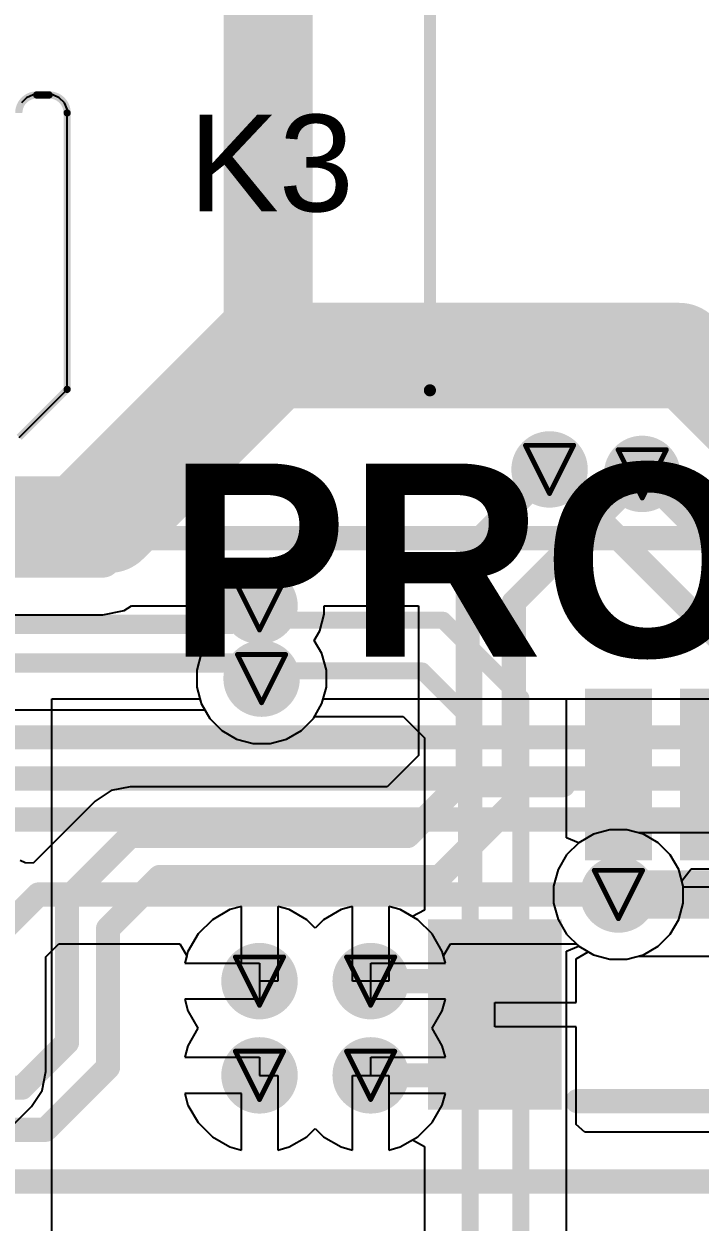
# Model space of a CAD drawing. Header units: inches. Extents: x -21 to 276, y -5 to 220.
# Drawn here: x 35.13 to 42.23, y 57.93 to 70.53 of the extents above; entities that cross this region are included whole.
import ezdxf

# ---------------------------------------------------------------- set-up
doc = ezdxf.new("R2010")
doc.units = ezdxf.units.IN
for name, color, linetype in [('Board_Outline', 216, 'Continuous'), ('Bottom Layer', 5, 'Continuous'), ('Bottom Solder', 6, 'Continuous'), ('Drill Drawing', 1, 'Continuous'), ('Ground', 16, 'Continuous'), ('Multi-Layer', 9, 'Continuous'), ('Power + Signal', 76, 'Continuous'), ('Top Layer', 1, 'Continuous'), ('Top Overlay', 2, 'Continuous'), ('Top Paste', 8, 'Continuous'), ('Top Solder', 216, 'Continuous'), ('Via Holes', 16, 'Continuous')]:
    doc.layers.add(name, color=color, linetype=linetype)
doc.styles.add('Arial', font='', dxfattribs={"height": 0.2})
doc.styles.add('Arial_Bold', font='', dxfattribs={"height": 0.2})
doc.styles.get('Arial').set_extended_font_data('Arial')
doc.styles.get('Arial_Bold').set_extended_font_data('Arial', bold=True)

# ---------------------------------------------------------------- blocks, each defined once
blk = doc.blocks.new('J102K1CS35VDC_20_11')
at = {"layer": 'Top Overlay'}
for points in [[(-7.77, 5.29, 0.127, 0.127, 0), (-7.77, 0, 0.127, 0.127, 0)], [(-7.77, 5.29, 0.127, 0.127, 0), (7.77, 5.29, 0.127, 0.127, 0)]]:
    blk.add_lwpolyline(points, format="xyseb", dxfattribs=at)
blk.add_lwpolyline([(-7.802, 5.29, 0.0635, 0.0635, 1), (-7.738, 5.29, 0.0635, 0.0635, 1)], format="xyseb", close=True, dxfattribs=at)
blk.add_lwpolyline([(-7.802, 5.29, 0.0635, 0.0635, 1), (-7.738, 5.29, 0.0635, 0.0635, 1)], format="xyseb", close=True, dxfattribs=at)
blk = doc.blocks.new('V________T______134')
at = {"layer": 'Top Layer'}
for points in [[(-4.4, 2.162), (-3.2, 2.162), (-3.2, 0.362), (-4.4, 0.362)], [(3.2, 2.162), (4.4, 2.162), (4.4, 0.362), (3.2, 0.362)], [(-2.75, -0.462), (-2.25, -0.462), (-2.25, -2.062), (-2.75, -2.062)], [(-1.75, -0.462), (-1.25, -0.462), (-1.25, -2.062), (-1.75, -2.062)], [(-0.75, -0.462), (-0.25, -0.462), (-0.25, -2.062), (-0.75, -2.062)], [(0.25, -0.462), (0.75, -0.462), (0.75, -2.062), (0.25, -2.062)], [(1.25, -0.462), (1.75, -0.462), (1.75, -2.062), (1.25, -2.062)], [(2.25, -0.462), (2.75, -0.462), (2.75, -2.062), (2.25, -2.062)]]:
    blk.add_hatch(color=1, dxfattribs=at).paths.add_polyline_path(points)
at = {"layer": 'Top Paste'}
for points in [[(-4.4, 2.162), (-3.2, 2.162), (-3.2, 0.362), (-4.4, 0.362)], [(3.2, 2.162), (4.4, 2.162), (4.4, 0.362), (3.2, 0.362)], [(-2.75, -0.462), (-2.25, -0.462), (-2.25, -2.062), (-2.75, -2.062)], [(-1.75, -0.462), (-1.25, -0.462), (-1.25, -2.062), (-1.75, -2.062)], [(-0.75, -0.462), (-0.25, -0.462), (-0.25, -2.062), (-0.75, -2.062)], [(0.25, -0.462), (0.75, -0.462), (0.75, -2.062), (0.25, -2.062)], [(1.25, -0.462), (1.75, -0.462), (1.75, -2.062), (1.25, -2.062)], [(2.25, -0.462), (2.75, -0.462), (2.75, -2.062), (2.25, -2.062)]]:
    blk.add_hatch(color=8, dxfattribs=at).paths.add_polyline_path(points)
at = {"layer": 'Top Solder'}
for points in [[(-4.502, 2.264), (-3.098, 2.264), (-3.098, 0.261), (-4.502, 0.261)], [(3.098, 2.264), (4.502, 2.264), (4.502, 0.261), (3.098, 0.261)], [(-2.852, -0.361), (-2.148, -0.361), (-2.148, -2.164), (-2.852, -2.164)], [(-1.852, -0.361), (-1.148, -0.361), (-1.148, -2.164), (-1.852, -2.164)], [(-0.852, -0.361), (-0.148, -0.361), (-0.148, -2.164), (-0.852, -2.164)], [(0.148, -0.361), (0.852, -0.361), (0.852, -2.164), (0.148, -2.164)], [(1.148, -0.361), (1.852, -0.361), (1.852, -2.164), (1.148, -2.164)], [(2.148, -0.361), (2.852, -0.361), (2.852, -2.164), (2.148, -2.164)]]:
    blk.add_hatch(color=216, dxfattribs=at).paths.add_polyline_path(points)
at = {"layer": 'Top Overlay'}
for points in [[(2.932, 2.173, 0.254, 0.254, 0), (-2.884, 2.173, 0.254, 0.254, 0)], [(-4.059, -0.12, 0.254, 0.254, 0), (-4.059, -1.15, 0.254, 0.254, 0)], [(4.059, -0.12, 0.254, 0.254, 0), (4.059, -1.15, 0.254, 0.254, 0)], [(-3.08, -1.15, 0.254, 0.254, 0), (-4.059, -1.15, 0.254, 0.254, 0)], [(4.059, -1.15, 0.254, 0.254, 0), (3.08, -1.15, 0.254, 0.254, 0)], [(-3.023, -1.549, 0.127, 0.127, 0), (-3.15, -1.422, 0.127, 0.127, 0)], [(-3.15, -1.422, 0.127, 0.127, 0), (-3.15, -1.676, 0.127, 0.127, 0)], [(-3.023, -1.549, 0.127, 0.127, 0), (-3.15, -1.676, 0.127, 0.127, 0)]]:
    blk.add_lwpolyline(points, format="xyseb", dxfattribs=at)
for points in [[(-2.948, 2.173, 0.127, 0.127, 1), (-2.821, 2.173, 0.127, 0.127, 1)], [(2.869, 2.173, 0.127, 0.127, 1), (2.996, 2.173, 0.127, 0.127, 1)], [(-4.123, -0.12, 0.127, 0.127, 1), (-3.996, -0.12, 0.127, 0.127, 1)], [(3.996, -0.12, 0.127, 0.127, 1), (4.123, -0.12, 0.127, 0.127, 1)], [(-4.123, -1.15, 0.127, 0.127, 1), (-3.996, -1.15, 0.127, 0.127, 1)], [(-4.123, -1.15, 0.127, 0.127, 1), (-3.996, -1.15, 0.127, 0.127, 1)], [(-3.144, -1.15, 0.127, 0.127, 1), (-3.017, -1.15, 0.127, 0.127, 1)], [(3.017, -1.15, 0.127, 0.127, 1), (3.144, -1.15, 0.127, 0.127, 1)], [(3.996, -1.15, 0.127, 0.127, 1), (4.123, -1.15, 0.127, 0.127, 1)], [(3.996, -1.15, 0.127, 0.127, 1), (4.123, -1.15, 0.127, 0.127, 1)], [(-3.181, -1.422, 0.0635, 0.0635, 1), (-3.118, -1.422, 0.0635, 0.0635, 1)], [(-3.181, -1.422, 0.0635, 0.0635, 1), (-3.118, -1.422, 0.0635, 0.0635, 1)], [(-3.054, -1.549, 0.0635, 0.0635, 1), (-2.991, -1.549, 0.0635, 0.0635, 1)], [(-3.054, -1.549, 0.0635, 0.0635, 1), (-2.991, -1.549, 0.0635, 0.0635, 1)], [(-3.181, -1.676, 0.0635, 0.0635, 1), (-3.118, -1.676, 0.0635, 0.0635, 1)], [(-3.181, -1.676, 0.0635, 0.0635, 1), (-3.118, -1.676, 0.0635, 0.0635, 1)]]:
    blk.add_lwpolyline(points, format="xyseb", close=True, dxfattribs=at)

msp = doc.modelspace()

# ---------------------------------------------------------------- hatches: boundary and pattern name
at = {"layer": 'Bottom Layer'}
h = msp.add_hatch(color=5, dxfattribs=at)
edge = h.paths.add_edge_path()
edge.add_arc((40.652, 65.848), 0.3, 0, 360)
h = msp.add_hatch(color=5, dxfattribs=at)
edge = h.paths.add_edge_path()
edge.add_arc((41.626, 65.801), 0.3, 0, 360)
h = msp.add_hatch(color=5, dxfattribs=at)
edge = h.paths.add_edge_path()
edge.add_arc((37.602, 64.414), 0.3, 0, 360)
h = msp.add_hatch(color=5, dxfattribs=at)
edge = h.paths.add_edge_path()
edge.add_arc((37.624, 63.648), 0.3, 0, 360)
h = msp.add_hatch(color=5, dxfattribs=at)
edge = h.paths.add_edge_path()
edge.add_arc((41.376, 61.378), 0.3, 0, 360)
h = msp.add_hatch(color=5, dxfattribs=at)
edge = h.paths.add_edge_path()
edge.add_arc((37.602, 60.467), 0.3, 0, 360)
h = msp.add_hatch(color=5, dxfattribs=at)
edge = h.paths.add_edge_path()
edge.add_arc((38.771, 60.467), 0.3, 0, 360)
h = msp.add_hatch(color=5, dxfattribs=at)
edge = h.paths.add_edge_path()
edge.add_arc((37.602, 59.476), 0.3, 0, 360)
h = msp.add_hatch(color=5, dxfattribs=at)
edge = h.paths.add_edge_path()
edge.add_arc((38.771, 59.476), 0.3, 0, 360)
at = {"layer": 'Bottom Solder'}
h = msp.add_hatch(color=6, dxfattribs=at)
edge = h.paths.add_edge_path()
edge.add_arc((40.652, 65.848), 0.402, 0, 360)
h = msp.add_hatch(color=6, dxfattribs=at)
edge = h.paths.add_edge_path()
edge.add_arc((41.626, 65.801), 0.402, 0, 360)
h = msp.add_hatch(color=6, dxfattribs=at)
edge = h.paths.add_edge_path()
edge.add_arc((37.602, 64.414), 0.402, 0, 360)
h = msp.add_hatch(color=6, dxfattribs=at)
edge = h.paths.add_edge_path()
edge.add_arc((37.624, 63.648), 0.402, 0, 360)
h = msp.add_hatch(color=6, dxfattribs=at)
edge = h.paths.add_edge_path()
edge.add_arc((41.376, 61.378), 0.402, 0, 360)
h = msp.add_hatch(color=6, dxfattribs=at)
edge = h.paths.add_edge_path()
edge.add_arc((37.602, 60.467), 0.402, 0, 360)
h = msp.add_hatch(color=6, dxfattribs=at)
edge = h.paths.add_edge_path()
edge.add_arc((38.771, 60.467), 0.402, 0, 360)
h = msp.add_hatch(color=6, dxfattribs=at)
edge = h.paths.add_edge_path()
edge.add_arc((37.602, 59.476), 0.402, 0, 360)
h = msp.add_hatch(color=6, dxfattribs=at)
edge = h.paths.add_edge_path()
edge.add_arc((38.771, 59.476), 0.402, 0, 360)
at = {"layer": 'Ground'}
h = msp.add_hatch(color=16, dxfattribs=at)
edge = h.paths.add_edge_path()
edge.add_arc((40.652, 65.848), 0.3, 0, 360)
h = msp.add_hatch(color=16, dxfattribs=at)
edge = h.paths.add_edge_path()
edge.add_arc((41.626, 65.801), 0.3, 0, 360)
h = msp.add_hatch(color=16, dxfattribs=at)
edge = h.paths.add_edge_path()
edge.add_arc((37.602, 64.414), 0.3, 0, 360)
h = msp.add_hatch(color=16, dxfattribs=at)
edge = h.paths.add_edge_path()
edge.add_arc((37.624, 63.648), 0.3, 0, 360)
h = msp.add_hatch(color=16, dxfattribs=at)
edge = h.paths.add_edge_path()
edge.add_arc((41.376, 61.378), 0.3, 0, 360)
h = msp.add_hatch(color=16, dxfattribs=at)
edge = h.paths.add_edge_path()
edge.add_arc((37.602, 60.467), 0.3, 0, 360)
h = msp.add_hatch(color=16, dxfattribs=at)
edge = h.paths.add_edge_path()
edge.add_arc((38.771, 60.467), 0.3, 0, 360)
h = msp.add_hatch(color=16, dxfattribs=at)
edge = h.paths.add_edge_path()
edge.add_arc((37.602, 59.476), 0.3, 0, 360)
h = msp.add_hatch(color=16, dxfattribs=at)
edge = h.paths.add_edge_path()
edge.add_arc((38.771, 59.476), 0.3, 0, 360)
at = {"layer": 'Power + Signal'}
h = msp.add_hatch(color=76, dxfattribs=at)
edge = h.paths.add_edge_path()
edge.add_arc((40.652, 65.848), 0.3, 0, 360)
h = msp.add_hatch(color=76, dxfattribs=at)
edge = h.paths.add_edge_path()
edge.add_arc((41.626, 65.801), 0.3, 0, 360)
h = msp.add_hatch(color=76, dxfattribs=at)
edge = h.paths.add_edge_path()
edge.add_arc((37.602, 64.414), 0.3, 0, 360)
h = msp.add_hatch(color=76, dxfattribs=at)
edge = h.paths.add_edge_path()
edge.add_arc((37.624, 63.648), 0.3, 0, 360)
h = msp.add_hatch(color=76, dxfattribs=at)
edge = h.paths.add_edge_path()
edge.add_arc((41.376, 61.378), 0.3, 0, 360)
h = msp.add_hatch(color=76, dxfattribs=at)
edge = h.paths.add_edge_path()
edge.add_arc((37.602, 60.467), 0.3, 0, 360)
h = msp.add_hatch(color=76, dxfattribs=at)
edge = h.paths.add_edge_path()
edge.add_arc((38.771, 60.467), 0.3, 0, 360)
h = msp.add_hatch(color=76, dxfattribs=at)
edge = h.paths.add_edge_path()
edge.add_arc((37.602, 59.476), 0.3, 0, 360)
h = msp.add_hatch(color=76, dxfattribs=at)
edge = h.paths.add_edge_path()
edge.add_arc((38.771, 59.476), 0.3, 0, 360)
at = {"layer": 'Top Layer'}
h = msp.add_hatch(color=1, dxfattribs=at)
edge = h.paths.add_edge_path()
edge.add_arc((40.652, 65.848), 0.3, 0, 360)
h = msp.add_hatch(color=1, dxfattribs=at)
edge = h.paths.add_edge_path()
edge.add_arc((41.626, 65.801), 0.3, 0, 360)
h = msp.add_hatch(color=1, dxfattribs=at)
edge = h.paths.add_edge_path()
edge.add_arc((37.602, 64.414), 0.3, 0, 360)
h = msp.add_hatch(color=1, dxfattribs=at)
edge = h.paths.add_edge_path()
edge.add_arc((37.624, 63.648), 0.3, 0, 360)
h = msp.add_hatch(color=1, dxfattribs=at)
edge = h.paths.add_edge_path()
edge.add_arc((41.376, 61.378), 0.3, 0, 360)
h = msp.add_hatch(color=1, dxfattribs=at)
edge = h.paths.add_edge_path()
edge.add_arc((37.602, 60.467), 0.3, 0, 360)
h = msp.add_hatch(color=1, dxfattribs=at)
edge = h.paths.add_edge_path()
edge.add_arc((38.771, 60.467), 0.3, 0, 360)
h = msp.add_hatch(color=1, dxfattribs=at)
edge = h.paths.add_edge_path()
edge.add_arc((37.602, 59.476), 0.3, 0, 360)
h = msp.add_hatch(color=1, dxfattribs=at)
edge = h.paths.add_edge_path()
edge.add_arc((38.771, 59.476), 0.3, 0, 360)
at = {"layer": 'Top Solder'}
h = msp.add_hatch(color=216, dxfattribs=at)
edge = h.paths.add_edge_path()
edge.add_arc((40.652, 65.848), 0.402, 0, 360)
h = msp.add_hatch(color=216, dxfattribs=at)
edge = h.paths.add_edge_path()
edge.add_arc((41.626, 65.801), 0.402, 0, 360)
h = msp.add_hatch(color=216, dxfattribs=at)
edge = h.paths.add_edge_path()
edge.add_arc((37.602, 64.414), 0.402, 0, 360)
h = msp.add_hatch(color=216, dxfattribs=at)
edge = h.paths.add_edge_path()
edge.add_arc((37.624, 63.648), 0.402, 0, 360)
h = msp.add_hatch(color=216, dxfattribs=at)
edge = h.paths.add_edge_path()
edge.add_arc((41.376, 61.378), 0.402, 0, 360)
h = msp.add_hatch(color=216, dxfattribs=at)
edge = h.paths.add_edge_path()
edge.add_arc((37.602, 60.467), 0.402, 0, 360)
h = msp.add_hatch(color=216, dxfattribs=at)
edge = h.paths.add_edge_path()
edge.add_arc((38.771, 60.467), 0.402, 0, 360)
h = msp.add_hatch(color=216, dxfattribs=at)
edge = h.paths.add_edge_path()
edge.add_arc((37.602, 59.476), 0.402, 0, 360)
h = msp.add_hatch(color=216, dxfattribs=at)
edge = h.paths.add_edge_path()
edge.add_arc((38.771, 59.476), 0.402, 0, 360)
at = {"layer": 'Via Holes'}
h = msp.add_hatch(color=7, dxfattribs=at)
edge = h.paths.add_edge_path()
edge.add_arc((40.652, 65.848), 0.15, 0, 360)
h = msp.add_hatch(color=7, dxfattribs=at)
edge = h.paths.add_edge_path()
edge.add_arc((41.626, 65.801), 0.15, 0, 360)
h = msp.add_hatch(color=7, dxfattribs=at)
edge = h.paths.add_edge_path()
edge.add_arc((37.602, 64.414), 0.15, 0, 360)
h = msp.add_hatch(color=7, dxfattribs=at)
edge = h.paths.add_edge_path()
edge.add_arc((37.624, 63.648), 0.15, 0, 360)
h = msp.add_hatch(color=7, dxfattribs=at)
edge = h.paths.add_edge_path()
edge.add_arc((41.376, 61.378), 0.15, 0, 360)
h = msp.add_hatch(color=7, dxfattribs=at)
edge = h.paths.add_edge_path()
edge.add_arc((37.602, 60.467), 0.15, 0, 360)
h = msp.add_hatch(color=7, dxfattribs=at)
edge = h.paths.add_edge_path()
edge.add_arc((38.771, 60.467), 0.15, 0, 360)
h = msp.add_hatch(color=7, dxfattribs=at)
edge = h.paths.add_edge_path()
edge.add_arc((37.602, 59.476), 0.15, 0, 360)
h = msp.add_hatch(color=7, dxfattribs=at)
edge = h.paths.add_edge_path()
edge.add_arc((38.771, 59.476), 0.15, 0, 360)

# ---------------------------------------------------------------- linework, layer by layer
at = {"layer": 'Board_Outline'}
for points in [[(35.071, 69.597, 0.0762, 0.0762, -0.414214), (35.259, 69.786, 0.0762, 0.0762, 0)], [(35.259, 69.786, 0.0762, 0.0762, 0), (35.39, 69.786, 0.0762, 0.0762, 0)], [(35.39, 69.786, 0.0762, 0.0762, -0.414214), (35.579, 69.597, 0.0762, 0.0762, 0)], [(35.579, 66.69, 0.0762, 0.0762, 0), (35.579, 69.597, 0.0762, 0.0762, 0)], [(35.074, 66.185, 0.0762, 0.0762, 0), (35.579, 66.69, 0.0762, 0.0762, 0)]]:
    msp.add_lwpolyline(points, format="xyseb", dxfattribs=at)
for points in [[(35.24, 69.786, 0.0381, 0.0381, 1), (35.278, 69.786, 0.0381, 0.0381, 1)], [(35.24, 69.786, 0.0381, 0.0381, 1), (35.278, 69.786, 0.0381, 0.0381, 1)], [(35.371, 69.786, 0.0381, 0.0381, 1), (35.409, 69.786, 0.0381, 0.0381, 1)], [(35.371, 69.786, 0.0381, 0.0381, 1), (35.409, 69.786, 0.0381, 0.0381, 1)], [(35.56, 69.597, 0.0381, 0.0381, 1), (35.598, 69.597, 0.0381, 0.0381, 1)], [(35.56, 69.597, 0.0381, 0.0381, 1), (35.598, 69.597, 0.0381, 0.0381, 1)], [(35.56, 66.69, 0.0381, 0.0381, 1), (35.598, 66.69, 0.0381, 0.0381, 1)], [(35.56, 66.69, 0.0381, 0.0381, 1), (35.598, 66.69, 0.0381, 0.0381, 1)]]:
    msp.add_lwpolyline(points, format="xyseb", close=True, dxfattribs=at)
at = {"layer": 'Bottom Layer'}
for p, q in [((38.169, 63.23), (38.258, 63.385)), ((38.258, 63.385), (38.272, 63.436)), ((38.272, 63.436), (42.332, 63.436)), ((34.555, 63.32), (37.027, 63.32)), ((37.027, 63.32), (37.079, 63.23)), ((37.079, 63.23), (37.206, 63.103)), ((38.042, 63.103), (38.169, 63.23)), ((37.206, 63.103), (37.361, 63.013)), ((37.361, 63.013), (37.534, 62.967)), ((37.713, 62.967), (37.887, 63.013)), ((37.887, 63.013), (38.042, 63.103)), ((37.534, 62.967), (37.713, 62.967)), ((41.113, 62.012), (40.958, 61.923)), ((41.286, 62.059), (41.113, 62.012)), ((41.466, 62.059), (41.286, 62.059)), ((41.591, 62.025), (41.466, 62.059)), ((43.336, 62.025), (41.591, 62.025)), ((40.958, 61.923), (40.831, 61.796)), ((40.831, 61.796), (40.741, 61.641)), ((40.741, 61.641), (40.695, 61.467)), ((40.695, 61.467), (40.695, 61.288)), ((37.412, 61.252), (37.29, 61.22)), ((37.412, 60.657), (37.412, 61.252)), ((37.914, 61.22), (37.793, 61.252)), ((37.793, 61.252), (37.793, 60.467)), ((38.58, 61.252), (38.459, 61.22)), ((38.58, 60.467), (38.58, 61.252)), ((39.082, 61.22), (38.961, 61.252)), ((38.961, 61.252), (38.961, 60.657)), ((40.695, 61.288), (40.741, 61.115)), ((37.106, 61.113), (36.956, 60.963)), ((37.29, 61.22), (37.106, 61.113)), ((38.098, 61.113), (37.914, 61.22)), ((38.186, 61.025), (38.098, 61.113)), ((38.274, 61.113), (38.186, 61.025)), ((38.459, 61.22), (38.274, 61.113)), ((39.267, 61.113), (39.082, 61.22)), ((39.417, 60.963), (39.267, 61.113)), ((40.741, 61.115), (40.831, 60.96)), ((36.956, 60.963), (36.849, 60.778)), ((39.524, 60.778), (39.417, 60.963)), ((40.831, 60.96), (40.958, 60.833)), ((36.849, 60.778), (36.817, 60.657)), ((39.556, 60.657), (39.524, 60.778)), ((40.958, 60.833), (41.113, 60.743)), ((41.113, 60.743), (41.286, 60.697)), ((41.466, 60.697), (41.591, 60.73)), ((41.591, 60.73), (43.067, 60.73)), ((36.817, 60.657), (37.412, 60.657)), ((38.961, 60.657), (39.556, 60.657)), ((41.286, 60.697), (41.466, 60.697)), ((37.793, 60.467), (37.602, 60.467)), ((37.602, 60.467), (37.602, 60.276)), ((38.771, 60.467), (38.58, 60.467)), ((38.771, 60.276), (38.771, 60.467)), ((37.602, 60.276), (36.817, 60.276)), ((36.817, 60.276), (36.849, 60.155)), ((39.556, 60.276), (38.771, 60.276)), ((39.524, 60.155), (39.556, 60.276)), ((36.849, 60.155), (36.955, 59.971)), ((39.418, 59.971), (39.524, 60.155)), ((36.955, 59.971), (36.849, 59.788)), ((39.524, 59.788), (39.418, 59.971)), ((36.849, 59.788), (36.817, 59.666)), ((39.556, 59.666), (39.524, 59.788)), ((36.817, 59.666), (37.602, 59.666)), ((37.602, 59.666), (37.602, 59.476)), ((38.771, 59.476), (38.771, 59.666)), ((38.771, 59.666), (39.556, 59.666)), ((37.602, 59.476), (37.793, 59.476)), ((37.793, 59.476), (37.793, 58.691)), ((38.58, 58.691), (38.58, 59.476)), ((38.58, 59.476), (38.771, 59.476)), ((37.412, 59.285), (36.817, 59.285)), ((36.817, 59.285), (36.849, 59.164)), ((37.412, 58.691), (37.412, 59.285)), ((39.556, 59.285), (38.961, 59.285)), ((38.961, 59.285), (38.961, 58.691)), ((39.524, 59.164), (39.556, 59.285)), ((36.849, 59.164), (36.956, 58.98)), ((39.417, 58.98), (39.524, 59.164)), ((36.956, 58.98), (37.106, 58.829)), ((39.267, 58.829), (39.417, 58.98)), ((38.098, 58.829), (38.186, 58.918)), ((38.186, 58.918), (38.274, 58.829)), ((37.106, 58.829), (37.29, 58.723)), ((37.29, 58.723), (37.412, 58.691)), ((37.793, 58.691), (37.914, 58.723)), ((37.914, 58.723), (38.098, 58.829)), ((38.274, 58.829), (38.459, 58.723)), ((38.459, 58.723), (38.58, 58.691)), ((38.961, 58.691), (39.082, 58.723)), ((39.082, 58.723), (39.267, 58.829))]:
    msp.add_line(p, q, dxfattribs=at)
for points in [[(37.845, 67.092, 0.635, 0.635, 0), (37.845, 73.008, 0.635, 0.635, 0)], [(36.02, 65.267, 1.016, 1.016, 0), (37.845, 67.092, 1.016, 1.016, 0)], [(37.845, 67.092, 1.016, 1.016, 0), (42.016, 67.092, 1.016, 1.016, 0)], [(42.016, 67.092, 1.016, 1.016, 0), (44.471, 64.638, 1.016, 1.016, 0)], [(40.652, 65.848, 0.254, 0.254, 0), (44.007, 62.493, 0.254, 0.254, 0)], [(41.626, 65.801, 0.254, 0.254, 0), (44.47, 62.956, 0.254, 0.254, 0)], [(21.946, 65.267, 1.016, 1.016, 0), (36.02, 65.267, 1.016, 1.016, 0)], [(37.299, 64.218, 0.203, 0.203, 0), (37.495, 64.414, 0.203, 0.203, 0)], [(37.495, 64.414, 0.203, 0.203, 0), (37.602, 64.414, 0.203, 0.203, 0)], [(34.183, 64.218, 0.203, 0.203, 0), (37.299, 64.218, 0.203, 0.203, 0)], [(34.351, 63.812, 0.203, 0.203, 0), (37.352, 63.812, 0.203, 0.203, 0)], [(37.352, 63.812, 0.203, 0.203, 0), (37.516, 63.648, 0.203, 0.203, 0)], [(37.516, 63.648, 0.203, 0.203, 0), (37.624, 63.648, 0.203, 0.203, 0)], [(41.376, 61.378, 0.508, 0.508, 0), (43.336, 61.378, 0.508, 0.508, 0)]]:
    msp.add_lwpolyline(points, format="xyseb", dxfattribs=at)
for points in [[(37.591, 67.092, 0.508, 0.508, 1), (38.099, 67.092, 0.508, 0.508, 1)], [(37.591, 67.092, 0.508, 0.508, 1), (38.099, 67.092, 0.508, 0.508, 1)], [(41.762, 67.092, 0.508, 0.508, 1), (42.27, 67.092, 0.508, 0.508, 1)], [(41.762, 67.092, 0.508, 0.508, 1), (42.27, 67.092, 0.508, 0.508, 1)], [(37.686, 67.092, 0.318, 0.318, 1), (38.004, 67.092, 0.318, 0.318, 1)], [(40.589, 65.848, 0.127, 0.127, 1), (40.716, 65.848, 0.127, 0.127, 1)], [(41.562, 65.801, 0.127, 0.127, 1), (41.689, 65.801, 0.127, 0.127, 1)], [(35.766, 65.267, 0.508, 0.508, 1), (36.274, 65.267, 0.508, 0.508, 1)], [(35.766, 65.267, 0.508, 0.508, 1), (36.274, 65.267, 0.508, 0.508, 1)], [(37.444, 64.414, 0.102, 0.102, 1), (37.546, 64.414, 0.102, 0.102, 1)], [(37.444, 64.414, 0.102, 0.102, 1), (37.546, 64.414, 0.102, 0.102, 1)], [(37.551, 64.414, 0.102, 0.102, 1), (37.653, 64.414, 0.102, 0.102, 1)], [(37.248, 64.218, 0.102, 0.102, 1), (37.35, 64.218, 0.102, 0.102, 1)], [(37.248, 64.218, 0.102, 0.102, 1), (37.35, 64.218, 0.102, 0.102, 1)], [(37.302, 63.812, 0.102, 0.102, 1), (37.403, 63.812, 0.102, 0.102, 1)], [(37.302, 63.812, 0.102, 0.102, 1), (37.403, 63.812, 0.102, 0.102, 1)], [(37.466, 63.648, 0.102, 0.102, 1), (37.567, 63.648, 0.102, 0.102, 1)], [(37.466, 63.648, 0.102, 0.102, 1), (37.567, 63.648, 0.102, 0.102, 1)], [(37.573, 63.648, 0.102, 0.102, 1), (37.675, 63.648, 0.102, 0.102, 1)], [(41.249, 61.378, 0.254, 0.254, 1), (41.503, 61.378, 0.254, 0.254, 1)]]:
    msp.add_lwpolyline(points, format="xyseb", close=True, dxfattribs=at)
at = {"layer": 'Drill Drawing'}
for points in [[(40.398, 66.102, 0.0508, 0.0508, 0), (40.906, 66.102, 0.0508, 0.0508, 0)], [(40.398, 66.102, 0.0508, 0.0508, 0), (40.652, 65.594, 0.0508, 0.0508, 0)], [(40.652, 65.594, 0.0508, 0.0508, 0), (40.906, 66.102, 0.0508, 0.0508, 0)], [(41.372, 66.055, 0.0508, 0.0508, 0), (41.88, 66.055, 0.0508, 0.0508, 0)], [(41.372, 66.055, 0.0508, 0.0508, 0), (41.626, 65.547, 0.0508, 0.0508, 0)], [(41.626, 65.547, 0.0508, 0.0508, 0), (41.88, 66.055, 0.0508, 0.0508, 0)], [(37.348, 64.668, 0.0508, 0.0508, 0), (37.856, 64.668, 0.0508, 0.0508, 0)], [(37.348, 64.668, 0.0508, 0.0508, 0), (37.602, 64.16, 0.0508, 0.0508, 0)], [(37.602, 64.16, 0.0508, 0.0508, 0), (37.856, 64.668, 0.0508, 0.0508, 0)], [(37.37, 63.902, 0.0508, 0.0508, 0), (37.878, 63.902, 0.0508, 0.0508, 0)], [(37.37, 63.902, 0.0508, 0.0508, 0), (37.624, 63.394, 0.0508, 0.0508, 0)], [(37.624, 63.394, 0.0508, 0.0508, 0), (37.878, 63.902, 0.0508, 0.0508, 0)], [(41.122, 61.632, 0.0508, 0.0508, 0), (41.63, 61.632, 0.0508, 0.0508, 0)], [(41.122, 61.632, 0.0508, 0.0508, 0), (41.376, 61.124, 0.0508, 0.0508, 0)], [(41.376, 61.124, 0.0508, 0.0508, 0), (41.63, 61.632, 0.0508, 0.0508, 0)], [(37.348, 60.721, 0.0508, 0.0508, 0), (37.856, 60.721, 0.0508, 0.0508, 0)], [(37.348, 60.721, 0.0508, 0.0508, 0), (37.602, 60.213, 0.0508, 0.0508, 0)], [(37.602, 60.213, 0.0508, 0.0508, 0), (37.856, 60.721, 0.0508, 0.0508, 0)], [(38.517, 60.721, 0.0508, 0.0508, 0), (39.025, 60.721, 0.0508, 0.0508, 0)], [(38.517, 60.721, 0.0508, 0.0508, 0), (38.771, 60.213, 0.0508, 0.0508, 0)], [(38.771, 60.213, 0.0508, 0.0508, 0), (39.025, 60.721, 0.0508, 0.0508, 0)], [(37.348, 59.73, 0.0508, 0.0508, 0), (37.856, 59.73, 0.0508, 0.0508, 0)], [(37.348, 59.73, 0.0508, 0.0508, 0), (37.602, 59.222, 0.0508, 0.0508, 0)], [(37.602, 59.222, 0.0508, 0.0508, 0), (37.856, 59.73, 0.0508, 0.0508, 0)], [(38.517, 59.73, 0.0508, 0.0508, 0), (39.025, 59.73, 0.0508, 0.0508, 0)], [(38.517, 59.73, 0.0508, 0.0508, 0), (38.771, 59.222, 0.0508, 0.0508, 0)], [(38.771, 59.222, 0.0508, 0.0508, 0), (39.025, 59.73, 0.0508, 0.0508, 0)]]:
    msp.add_lwpolyline(points, format="xyseb", dxfattribs=at)
for points in [[(40.386, 66.102, 0.0254, 0.0254, 1), (40.411, 66.102, 0.0254, 0.0254, 1)], [(40.386, 66.102, 0.0254, 0.0254, 1), (40.411, 66.102, 0.0254, 0.0254, 1)], [(40.894, 66.102, 0.0254, 0.0254, 1), (40.919, 66.102, 0.0254, 0.0254, 1)], [(40.894, 66.102, 0.0254, 0.0254, 1), (40.919, 66.102, 0.0254, 0.0254, 1)], [(41.359, 66.055, 0.0254, 0.0254, 1), (41.385, 66.055, 0.0254, 0.0254, 1)], [(41.359, 66.055, 0.0254, 0.0254, 1), (41.385, 66.055, 0.0254, 0.0254, 1)], [(41.867, 66.055, 0.0254, 0.0254, 1), (41.893, 66.055, 0.0254, 0.0254, 1)], [(41.867, 66.055, 0.0254, 0.0254, 1), (41.893, 66.055, 0.0254, 0.0254, 1)], [(40.64, 65.594, 0.0254, 0.0254, 1), (40.665, 65.594, 0.0254, 0.0254, 1)], [(40.64, 65.594, 0.0254, 0.0254, 1), (40.665, 65.594, 0.0254, 0.0254, 1)], [(41.613, 65.547, 0.0254, 0.0254, 1), (41.639, 65.547, 0.0254, 0.0254, 1)], [(41.613, 65.547, 0.0254, 0.0254, 1), (41.639, 65.547, 0.0254, 0.0254, 1)], [(37.335, 64.668, 0.0254, 0.0254, 1), (37.361, 64.668, 0.0254, 0.0254, 1)], [(37.335, 64.668, 0.0254, 0.0254, 1), (37.361, 64.668, 0.0254, 0.0254, 1)], [(37.843, 64.668, 0.0254, 0.0254, 1), (37.869, 64.668, 0.0254, 0.0254, 1)], [(37.843, 64.668, 0.0254, 0.0254, 1), (37.869, 64.668, 0.0254, 0.0254, 1)], [(37.589, 64.16, 0.0254, 0.0254, 1), (37.615, 64.16, 0.0254, 0.0254, 1)], [(37.589, 64.16, 0.0254, 0.0254, 1), (37.615, 64.16, 0.0254, 0.0254, 1)], [(37.357, 63.902, 0.0254, 0.0254, 1), (37.382, 63.902, 0.0254, 0.0254, 1)], [(37.357, 63.902, 0.0254, 0.0254, 1), (37.382, 63.902, 0.0254, 0.0254, 1)], [(37.865, 63.902, 0.0254, 0.0254, 1), (37.89, 63.902, 0.0254, 0.0254, 1)], [(37.865, 63.902, 0.0254, 0.0254, 1), (37.89, 63.902, 0.0254, 0.0254, 1)], [(37.611, 63.394, 0.0254, 0.0254, 1), (37.636, 63.394, 0.0254, 0.0254, 1)], [(37.611, 63.394, 0.0254, 0.0254, 1), (37.636, 63.394, 0.0254, 0.0254, 1)], [(41.109, 61.632, 0.0254, 0.0254, 1), (41.135, 61.632, 0.0254, 0.0254, 1)], [(41.109, 61.632, 0.0254, 0.0254, 1), (41.135, 61.632, 0.0254, 0.0254, 1)], [(41.617, 61.632, 0.0254, 0.0254, 1), (41.643, 61.632, 0.0254, 0.0254, 1)], [(41.617, 61.632, 0.0254, 0.0254, 1), (41.643, 61.632, 0.0254, 0.0254, 1)], [(41.363, 61.124, 0.0254, 0.0254, 1), (41.389, 61.124, 0.0254, 0.0254, 1)], [(41.363, 61.124, 0.0254, 0.0254, 1), (41.389, 61.124, 0.0254, 0.0254, 1)], [(37.335, 60.721, 0.0254, 0.0254, 1), (37.361, 60.721, 0.0254, 0.0254, 1)], [(37.335, 60.721, 0.0254, 0.0254, 1), (37.361, 60.721, 0.0254, 0.0254, 1)], [(37.843, 60.721, 0.0254, 0.0254, 1), (37.869, 60.721, 0.0254, 0.0254, 1)], [(37.843, 60.721, 0.0254, 0.0254, 1), (37.869, 60.721, 0.0254, 0.0254, 1)], [(38.504, 60.721, 0.0254, 0.0254, 1), (38.529, 60.721, 0.0254, 0.0254, 1)], [(38.504, 60.721, 0.0254, 0.0254, 1), (38.529, 60.721, 0.0254, 0.0254, 1)], [(39.012, 60.721, 0.0254, 0.0254, 1), (39.037, 60.721, 0.0254, 0.0254, 1)], [(39.012, 60.721, 0.0254, 0.0254, 1), (39.037, 60.721, 0.0254, 0.0254, 1)], [(37.589, 60.213, 0.0254, 0.0254, 1), (37.615, 60.213, 0.0254, 0.0254, 1)], [(37.589, 60.213, 0.0254, 0.0254, 1), (37.615, 60.213, 0.0254, 0.0254, 1)], [(38.758, 60.213, 0.0254, 0.0254, 1), (38.783, 60.213, 0.0254, 0.0254, 1)], [(38.758, 60.213, 0.0254, 0.0254, 1), (38.783, 60.213, 0.0254, 0.0254, 1)], [(37.335, 59.73, 0.0254, 0.0254, 1), (37.361, 59.73, 0.0254, 0.0254, 1)], [(37.335, 59.73, 0.0254, 0.0254, 1), (37.361, 59.73, 0.0254, 0.0254, 1)], [(37.843, 59.73, 0.0254, 0.0254, 1), (37.869, 59.73, 0.0254, 0.0254, 1)], [(37.843, 59.73, 0.0254, 0.0254, 1), (37.869, 59.73, 0.0254, 0.0254, 1)], [(38.504, 59.73, 0.0254, 0.0254, 1), (38.529, 59.73, 0.0254, 0.0254, 1)], [(38.504, 59.73, 0.0254, 0.0254, 1), (38.529, 59.73, 0.0254, 0.0254, 1)], [(39.012, 59.73, 0.0254, 0.0254, 1), (39.037, 59.73, 0.0254, 0.0254, 1)], [(39.012, 59.73, 0.0254, 0.0254, 1), (39.037, 59.73, 0.0254, 0.0254, 1)], [(37.589, 59.222, 0.0254, 0.0254, 1), (37.615, 59.222, 0.0254, 0.0254, 1)], [(37.589, 59.222, 0.0254, 0.0254, 1), (37.615, 59.222, 0.0254, 0.0254, 1)], [(38.758, 59.222, 0.0254, 0.0254, 1), (38.783, 59.222, 0.0254, 0.0254, 1)], [(38.758, 59.222, 0.0254, 0.0254, 1), (38.783, 59.222, 0.0254, 0.0254, 1)]]:
    msp.add_lwpolyline(points, format="xyseb", close=True, dxfattribs=at)
at = {"layer": 'Ground'}
for p, q in [((42.043, 61.521), (42.14, 61.648)), ((42.14, 61.648), (44.508, 61.648)), ((42.057, 61.467), (42.043, 61.521)), ((42.057, 61.288), (42.057, 61.467)), ((42.011, 61.115), (42.057, 61.288)), ((41.921, 60.96), (42.011, 61.115)), ((35.355, 60.723), (35.492, 60.86)), ((35.492, 60.86), (36.764, 60.86)), ((36.764, 60.86), (36.837, 60.733)), ((39.536, 60.733), (39.609, 60.86)), ((39.609, 60.86), (40.931, 60.86)), ((40.931, 60.86), (40.958, 60.833)), ((41.794, 60.833), (41.921, 60.96)), ((36.837, 60.733), (36.817, 60.657)), ((39.556, 60.657), (39.536, 60.733)), ((40.958, 60.833), (41.113, 60.743)), ((41.113, 60.743), (41.286, 60.697)), ((41.466, 60.697), (41.639, 60.743)), ((41.639, 60.743), (41.794, 60.833)), ((35.355, 59.516), (35.355, 60.723)), ((36.817, 60.657), (37.602, 60.657)), ((37.602, 60.657), (37.602, 60.276)), ((38.771, 60.276), (38.771, 60.657)), ((38.771, 60.657), (39.556, 60.657)), ((41.286, 60.697), (41.466, 60.697)), ((37.602, 60.276), (36.817, 60.276)), ((36.817, 60.276), (36.849, 60.155)), ((39.556, 60.276), (38.771, 60.276)), ((39.524, 60.155), (39.556, 60.276)), ((36.849, 60.155), (36.955, 59.971)), ((39.418, 59.971), (39.524, 60.155)), ((36.955, 59.971), (36.849, 59.788)), ((39.524, 59.788), (39.418, 59.971)), ((36.849, 59.788), (36.817, 59.666)), ((39.556, 59.666), (39.524, 59.788)), ((36.817, 59.666), (37.602, 59.666)), ((37.602, 59.666), (37.602, 59.476)), ((38.771, 59.476), (38.771, 59.666)), ((38.771, 59.666), (39.556, 59.666)), ((35.315, 59.318), (35.355, 59.516)), ((37.602, 59.476), (37.793, 59.476)), ((37.793, 59.476), (37.793, 58.691)), ((38.58, 58.691), (38.58, 59.476)), ((38.58, 59.476), (38.771, 59.476)), ((35.203, 59.15), (35.315, 59.318)), ((37.412, 59.285), (36.817, 59.285)), ((36.817, 59.285), (36.849, 59.164)), ((37.412, 58.691), (37.412, 59.285)), ((39.556, 59.285), (38.961, 59.285)), ((38.961, 59.285), (38.961, 58.691)), ((39.524, 59.164), (39.556, 59.285)), ((34.691, 58.638), (35.203, 59.15)), ((36.849, 59.164), (36.956, 58.98)), ((39.417, 58.98), (39.524, 59.164)), ((36.956, 58.98), (37.106, 58.829)), ((39.267, 58.829), (39.417, 58.98)), ((38.098, 58.829), (38.186, 58.918)), ((38.186, 58.918), (38.274, 58.829)), ((37.106, 58.829), (37.29, 58.723)), ((37.29, 58.723), (37.412, 58.691)), ((37.793, 58.691), (37.914, 58.723)), ((37.914, 58.723), (38.098, 58.829)), ((38.274, 58.829), (38.459, 58.723)), ((38.459, 58.723), (38.58, 58.691)), ((38.961, 58.691), (39.082, 58.723)), ((39.082, 58.723), (39.267, 58.829))]:
    msp.add_line(p, q, dxfattribs=at)
for points in [[(23.244, 65.126, 0.254, 0.254, 0), (50.26, 65.126, 0.254, 0.254, 0)], [(25.576, 63.03, 0.254, 0.254, 0), (50.285, 63.03, 0.254, 0.254, 0)], [(25.563, 62.598, 0.254, 0.254, 0), (50.671, 62.598, 0.254, 0.254, 0)], [(26.16, 62.166, 0.254, 0.254, 0), (50.696, 62.166, 0.254, 0.254, 0)], [(34.837, 60.938, 0.254, 0.254, 0), (35.277, 61.378, 0.254, 0.254, 0)], [(35.277, 61.378, 0.254, 0.254, 0), (41.376, 61.378, 0.254, 0.254, 0)]]:
    msp.add_lwpolyline(points, format="xyseb", dxfattribs=at)
for points in [[(35.214, 61.378, 0.127, 0.127, 1), (35.341, 61.378, 0.127, 0.127, 1)], [(35.214, 61.378, 0.127, 0.127, 1), (35.341, 61.378, 0.127, 0.127, 1)], [(41.312, 61.378, 0.127, 0.127, 1), (41.439, 61.378, 0.127, 0.127, 1)]]:
    msp.add_lwpolyline(points, format="xyseb", close=True, dxfattribs=at)
at = {"layer": 'Multi-Layer'}
for p, q in [((35.153, 69.757), (35.1, 69.704)), ((35.222, 69.786), (35.153, 69.757)), ((35.259, 69.786), (35.222, 69.786)), ((35.39, 69.786), (35.259, 69.786)), ((35.428, 69.786), (35.39, 69.786)), ((35.39, 69.786), (35.39, 69.786)), ((35.497, 69.757), (35.428, 69.786)), ((35.55, 69.704), (35.497, 69.757)), ((35.579, 69.635), (35.55, 69.704)), ((35.579, 69.597), (35.579, 69.635)), ((35.579, 66.69), (35.579, 69.597)), ((35.074, 66.185), (35.579, 66.69))]:
    msp.add_line(p, q, dxfattribs=at)
at = {"layer": 'Power + Signal'}
for p, q in [((35.418, 53.762), (35.418, 63.436)), ((35.418, 63.436), (36.976, 63.436)), ((36.976, 63.436), (36.989, 63.385)), ((36.989, 63.385), (37.079, 63.23)), ((40.829, 61.974), (40.829, 63.436)), ((40.829, 63.436), (48.988, 63.436)), ((38.169, 63.23), (38.18, 63.25)), ((38.18, 63.25), (39.114, 63.25)), ((39.114, 63.25), (39.338, 63.026)), ((37.079, 63.23), (37.206, 63.103)), ((38.042, 63.103), (38.169, 63.23)), ((37.206, 63.103), (37.361, 63.013)), ((37.361, 63.013), (37.534, 62.967)), ((37.713, 62.967), (37.887, 63.013)), ((37.887, 63.013), (38.042, 63.103)), ((39.338, 63.026), (39.338, 61.213)), ((37.534, 62.967), (37.713, 62.967)), ((41.113, 62.012), (40.958, 61.923)), ((41.286, 62.059), (41.113, 62.012)), ((41.466, 62.059), (41.286, 62.059)), ((41.639, 62.012), (41.466, 62.059)), ((41.794, 61.923), (41.639, 62.012)), ((40.956, 61.921), (40.829, 61.974)), ((40.958, 61.923), (40.956, 61.921)), ((41.921, 61.796), (41.794, 61.923)), ((42.011, 61.641), (41.921, 61.796)), ((42.057, 61.467), (42.011, 61.641)), ((42.057, 61.288), (42.057, 61.467)), ((37.412, 61.252), (37.29, 61.22)), ((37.412, 60.657), (37.412, 61.252)), ((37.914, 61.22), (37.793, 61.252)), ((37.793, 61.252), (37.793, 60.467)), ((38.58, 61.252), (38.459, 61.22)), ((38.58, 60.467), (38.58, 61.252)), ((39.082, 61.22), (38.961, 61.252)), ((38.961, 61.252), (38.961, 60.467)), ((42.011, 61.115), (42.057, 61.288)), ((37.106, 61.113), (36.956, 60.963)), ((37.29, 61.22), (37.106, 61.113)), ((38.098, 61.113), (37.914, 61.22)), ((38.186, 61.025), (38.098, 61.113)), ((38.274, 61.113), (38.186, 61.025)), ((38.459, 61.22), (38.274, 61.113)), ((39.211, 61.146), (39.082, 61.22)), ((39.338, 61.213), (39.211, 61.146)), ((41.921, 60.96), (42.011, 61.115)), ((36.956, 60.963), (36.849, 60.778)), ((41.794, 60.833), (41.921, 60.96)), ((36.849, 60.778), (36.817, 60.657)), ((40.829, 60.782), (40.956, 60.834)), ((40.829, 56.376), (40.829, 60.782)), ((40.956, 60.834), (40.958, 60.833)), ((40.958, 60.833), (41.113, 60.743)), ((41.113, 60.743), (41.286, 60.697)), ((41.466, 60.697), (41.639, 60.743)), ((41.639, 60.743), (41.794, 60.833)), ((36.817, 60.657), (37.412, 60.657)), ((41.286, 60.697), (41.466, 60.697)), ((37.793, 60.467), (37.602, 60.467)), ((37.602, 60.467), (37.602, 60.276)), ((38.961, 60.467), (38.58, 60.467)), ((37.602, 60.276), (36.817, 60.276)), ((36.817, 60.276), (36.849, 60.155)), ((36.849, 60.155), (36.955, 59.971)), ((36.955, 59.971), (36.849, 59.788)), ((36.849, 59.788), (36.817, 59.666)), ((36.817, 59.666), (37.602, 59.666)), ((37.602, 59.666), (37.602, 59.476)), ((37.602, 59.476), (37.793, 59.476)), ((37.793, 59.476), (37.793, 58.691)), ((38.58, 58.691), (38.58, 59.476)), ((38.58, 59.476), (38.961, 59.476)), ((38.961, 59.476), (38.961, 58.691)), ((37.412, 59.285), (36.817, 59.285)), ((36.817, 59.285), (36.849, 59.164)), ((37.412, 58.691), (37.412, 59.285)), ((36.849, 59.164), (36.956, 58.98)), ((36.956, 58.98), (37.106, 58.829)), ((38.098, 58.829), (38.186, 58.918)), ((38.186, 58.918), (38.274, 58.829)), ((37.106, 58.829), (37.29, 58.723)), ((37.29, 58.723), (37.412, 58.691)), ((37.793, 58.691), (37.914, 58.723)), ((37.914, 58.723), (38.098, 58.829)), ((38.274, 58.829), (38.459, 58.723)), ((38.459, 58.723), (38.58, 58.691)), ((38.961, 58.691), (39.082, 58.723)), ((39.082, 58.723), (39.211, 58.797)), ((39.211, 58.797), (39.338, 58.729)), ((39.338, 58.729), (39.338, 54.73))]:
    msp.add_line(p, q, dxfattribs=at)
for points in [[(37.602, 64.414, 0.178, 0.178, 0), (37.716, 64.414, 0.178, 0.178, 0)], [(37.716, 64.414, 0.178, 0.178, 0), (37.869, 64.262, 0.178, 0.178, 0)], [(37.869, 64.262, 0.178, 0.178, 0), (39.533, 64.262, 0.178, 0.178, 0)], [(39.533, 64.262, 0.178, 0.178, 0), (40.35, 63.445, 0.178, 0.178, 0)], [(37.624, 63.648, 0.178, 0.178, 0), (37.705, 63.729, 0.178, 0.178, 0)], [(37.705, 63.729, 0.178, 0.178, 0), (39.312, 63.729, 0.178, 0.178, 0)], [(39.312, 63.729, 0.178, 0.178, 0), (39.817, 63.224, 0.178, 0.178, 0)], [(40.35, 54.951, 0.178, 0.178, 0), (40.35, 63.445, 0.178, 0.178, 0)], [(39.817, 54.73, 0.178, 0.178, 0), (39.817, 63.224, 0.178, 0.178, 0)]]:
    msp.add_lwpolyline(points, format="xyseb", dxfattribs=at)
for points in [[(37.558, 64.414, 0.0889, 0.0889, 1), (37.647, 64.414, 0.0889, 0.0889, 1)], [(37.672, 64.414, 0.0889, 0.0889, 1), (37.761, 64.414, 0.0889, 0.0889, 1)], [(37.672, 64.414, 0.0889, 0.0889, 1), (37.761, 64.414, 0.0889, 0.0889, 1)], [(37.824, 64.262, 0.0889, 0.0889, 1), (37.913, 64.262, 0.0889, 0.0889, 1)], [(37.824, 64.262, 0.0889, 0.0889, 1), (37.913, 64.262, 0.0889, 0.0889, 1)], [(39.489, 64.262, 0.0889, 0.0889, 1), (39.578, 64.262, 0.0889, 0.0889, 1)], [(39.489, 64.262, 0.0889, 0.0889, 1), (39.578, 64.262, 0.0889, 0.0889, 1)], [(37.66, 63.729, 0.0889, 0.0889, 1), (37.749, 63.729, 0.0889, 0.0889, 1)], [(37.66, 63.729, 0.0889, 0.0889, 1), (37.749, 63.729, 0.0889, 0.0889, 1)], [(39.268, 63.729, 0.0889, 0.0889, 1), (39.357, 63.729, 0.0889, 0.0889, 1)], [(39.268, 63.729, 0.0889, 0.0889, 1), (39.357, 63.729, 0.0889, 0.0889, 1)], [(37.579, 63.648, 0.0889, 0.0889, 1), (37.668, 63.648, 0.0889, 0.0889, 1)], [(40.306, 63.445, 0.0889, 0.0889, 1), (40.395, 63.445, 0.0889, 0.0889, 1)], [(40.306, 63.445, 0.0889, 0.0889, 1), (40.395, 63.445, 0.0889, 0.0889, 1)], [(39.772, 63.224, 0.0889, 0.0889, 1), (39.861, 63.224, 0.0889, 0.0889, 1)], [(39.772, 63.224, 0.0889, 0.0889, 1), (39.861, 63.224, 0.0889, 0.0889, 1)]]:
    msp.add_lwpolyline(points, format="xyseb", close=True, dxfattribs=at)
at = {"layer": 'Top Layer'}
for p, q in [((36.178, 64.363), (36.255, 64.414)), ((36.255, 64.414), (36.921, 64.414)), ((36.921, 64.414), (36.921, 64.325)), ((38.283, 64.325), (38.283, 64.414)), ((38.283, 64.414), (39.273, 64.414)), ((39.273, 64.414), (39.273, 62.841)), ((30.964, 64.318), (35.955, 64.318)), ((35.955, 64.318), (36.178, 64.363)), ((36.921, 64.325), (36.968, 64.152)), ((38.237, 64.152), (38.283, 64.325)), ((36.968, 64.152), (37.048, 64.013)), ((38.178, 64.05), (38.237, 64.152)), ((37.048, 64.013), (36.989, 63.911)), ((38.258, 63.911), (38.178, 64.05)), ((36.989, 63.911), (36.943, 63.738)), ((38.305, 63.738), (38.258, 63.911)), ((36.943, 63.738), (36.943, 63.558)), ((38.305, 63.558), (38.305, 63.738)), ((36.943, 63.558), (36.989, 63.385)), ((38.258, 63.385), (38.305, 63.558)), ((36.989, 63.385), (37.079, 63.23)), ((38.169, 63.23), (38.258, 63.385)), ((37.079, 63.23), (37.206, 63.103)), ((38.042, 63.103), (38.169, 63.23)), ((37.206, 63.103), (37.361, 63.013)), ((37.361, 63.013), (37.534, 62.967)), ((37.713, 62.967), (37.887, 63.013)), ((37.887, 63.013), (38.042, 63.103)), ((37.534, 62.967), (37.713, 62.967)), ((39.273, 62.841), (38.944, 62.511)), ((36.241, 62.511), (36.043, 62.472)), ((38.944, 62.511), (36.241, 62.511)), ((36.043, 62.472), (35.875, 62.36)), ((35.875, 62.36), (35.223, 61.708)), ((35.875, 62.36), (35.875, 62.36)), ((35.138, 61.711), (35.085, 61.735)), ((35.223, 61.708), (35.138, 61.711)), ((42.057, 61.288), (42.057, 61.459)), ((42.057, 61.459), (43.858, 61.459)), ((42.011, 61.115), (42.057, 61.288)), ((41.921, 60.96), (42.011, 61.115)), ((41.794, 60.833), (41.921, 60.96)), ((40.93, 60.702), (41.057, 60.776)), ((41.057, 60.776), (41.113, 60.743)), ((41.113, 60.743), (41.286, 60.697)), ((41.466, 60.697), (41.639, 60.743)), ((41.639, 60.743), (41.794, 60.833)), ((40.93, 60.242), (40.93, 60.702)), ((41.286, 60.697), (41.466, 60.697)), ((40.076, 59.988), (40.076, 60.242)), ((40.076, 60.242), (40.93, 60.242)), ((40.93, 59.988), (40.076, 59.988)), ((40.93, 58.961), (40.93, 59.988)), ((41.022, 58.878), (40.93, 58.961)), ((42.397, 58.878), (41.022, 58.878))]:
    msp.add_line(p, q, dxfattribs=at)
for points in [[(37.414, 67.42, 0.381, 0.381, 0), (37.414, 72.39, 0.381, 0.381, 0)], [(35.574, 65.58, 0.381, 0.381, 0), (37.414, 67.42, 0.381, 0.381, 0)], [(35.955, 64.901, 0.381, 0.381, 0), (37.734, 66.68, 0.381, 0.381, 0)], [(37.734, 66.68, 0.381, 0.381, 0), (44.394, 66.68, 0.381, 0.381, 0)], [(39.791, 64.987, 0.254, 0.254, 0), (40.652, 65.848, 0.254, 0.254, 0)], [(40.277, 64.452, 0.254, 0.254, 0), (41.626, 65.801, 0.254, 0.254, 0)], [(19.976, 65.58, 0.381, 0.381, 0), (35.574, 65.58, 0.381, 0.381, 0)], [(20.191, 64.901, 0.381, 0.381, 0), (35.955, 64.901, 0.381, 0.381, 0)], [(39.791, 62.626, 0.254, 0.254, 0), (39.791, 64.987, 0.254, 0.254, 0)], [(40.277, 62.342, 0.254, 0.254, 0), (40.277, 64.452, 0.254, 0.254, 0)], [(39.159, 61.993, 0.254, 0.254, 0), (39.791, 62.626, 0.254, 0.254, 0)], [(41.376, 61.378, 0.254, 0.254, 0), (41.376, 62.64, 0.254, 0.254, 0)], [(39.497, 61.562, 0.254, 0.254, 0), (40.277, 62.342, 0.254, 0.254, 0)], [(35.578, 61.33, 0.254, 0.254, 0), (36.241, 61.993, 0.254, 0.254, 0)], [(36.241, 61.993, 0.254, 0.254, 0), (39.159, 61.993, 0.254, 0.254, 0)], [(36.009, 61.019, 0.254, 0.254, 0), (36.552, 61.562, 0.254, 0.254, 0)], [(36.552, 61.562, 0.254, 0.254, 0), (39.497, 61.562, 0.254, 0.254, 0)], [(35.578, 59.821, 0.254, 0.254, 0), (35.578, 61.33, 0.254, 0.254, 0)], [(36.009, 59.561, 0.254, 0.254, 0), (36.009, 61.019, 0.254, 0.254, 0)], [(38.771, 60.467, 0.254, 0.254, 0), (39.725, 60.467, 0.254, 0.254, 0)], [(39.725, 60.467, 0.254, 0.254, 0), (40.076, 60.115, 0.254, 0.254, 0)], [(40.076, 59.949, 0.254, 0.254, 0), (40.076, 60.115, 0.254, 0.254, 0)], [(39.603, 59.476, 0.254, 0.254, 0), (40.076, 59.949, 0.254, 0.254, 0)], [(35.102, 59.346, 0.254, 0.254, 0), (35.578, 59.821, 0.254, 0.254, 0)], [(35.351, 58.903, 0.254, 0.254, 0), (36.009, 59.561, 0.254, 0.254, 0)], [(38.771, 59.476, 0.254, 0.254, 0), (39.603, 59.476, 0.254, 0.254, 0)], [(31.93, 59.346, 0.254, 0.254, 0), (35.102, 59.346, 0.254, 0.254, 0)], [(23.974, 58.903, 0.254, 0.254, 0), (35.351, 58.903, 0.254, 0.254, 0)], [(23.141, 58.36, 0.254, 0.254, 0), (42.397, 58.36, 0.254, 0.254, 0)]]:
    msp.add_lwpolyline(points, format="xyseb", dxfattribs=at)
for points in [[(37.319, 67.42, 0.191, 0.191, 1), (37.51, 67.42, 0.191, 0.191, 1)], [(37.319, 67.42, 0.191, 0.191, 1), (37.51, 67.42, 0.191, 0.191, 1)], [(37.639, 66.68, 0.191, 0.191, 1), (37.829, 66.68, 0.191, 0.191, 1)], [(37.639, 66.68, 0.191, 0.191, 1), (37.829, 66.68, 0.191, 0.191, 1)], [(40.589, 65.848, 0.127, 0.127, 1), (40.716, 65.848, 0.127, 0.127, 1)], [(41.562, 65.801, 0.127, 0.127, 1), (41.689, 65.801, 0.127, 0.127, 1)], [(35.479, 65.58, 0.191, 0.191, 1), (35.669, 65.58, 0.191, 0.191, 1)], [(35.479, 65.58, 0.191, 0.191, 1), (35.669, 65.58, 0.191, 0.191, 1)], [(35.86, 64.901, 0.191, 0.191, 1), (36.05, 64.901, 0.191, 0.191, 1)], [(35.86, 64.901, 0.191, 0.191, 1), (36.05, 64.901, 0.191, 0.191, 1)], [(39.728, 64.987, 0.127, 0.127, 1), (39.855, 64.987, 0.127, 0.127, 1)], [(39.728, 64.987, 0.127, 0.127, 1), (39.855, 64.987, 0.127, 0.127, 1)], [(40.214, 64.452, 0.127, 0.127, 1), (40.341, 64.452, 0.127, 0.127, 1)], [(40.214, 64.452, 0.127, 0.127, 1), (40.341, 64.452, 0.127, 0.127, 1)], [(39.728, 62.626, 0.127, 0.127, 1), (39.855, 62.626, 0.127, 0.127, 1)], [(39.728, 62.626, 0.127, 0.127, 1), (39.855, 62.626, 0.127, 0.127, 1)], [(41.312, 62.64, 0.127, 0.127, 1), (41.439, 62.64, 0.127, 0.127, 1)], [(40.214, 62.342, 0.127, 0.127, 1), (40.341, 62.342, 0.127, 0.127, 1)], [(40.214, 62.342, 0.127, 0.127, 1), (40.341, 62.342, 0.127, 0.127, 1)], [(36.177, 61.993, 0.127, 0.127, 1), (36.304, 61.993, 0.127, 0.127, 1)], [(36.177, 61.993, 0.127, 0.127, 1), (36.304, 61.993, 0.127, 0.127, 1)], [(39.095, 61.993, 0.127, 0.127, 1), (39.222, 61.993, 0.127, 0.127, 1)], [(39.095, 61.993, 0.127, 0.127, 1), (39.222, 61.993, 0.127, 0.127, 1)], [(36.489, 61.562, 0.127, 0.127, 1), (36.616, 61.562, 0.127, 0.127, 1)], [(36.489, 61.562, 0.127, 0.127, 1), (36.616, 61.562, 0.127, 0.127, 1)], [(39.433, 61.562, 0.127, 0.127, 1), (39.56, 61.562, 0.127, 0.127, 1)], [(39.433, 61.562, 0.127, 0.127, 1), (39.56, 61.562, 0.127, 0.127, 1)], [(41.312, 61.378, 0.127, 0.127, 1), (41.439, 61.378, 0.127, 0.127, 1)], [(35.514, 61.33, 0.127, 0.127, 1), (35.641, 61.33, 0.127, 0.127, 1)], [(35.514, 61.33, 0.127, 0.127, 1), (35.641, 61.33, 0.127, 0.127, 1)], [(35.946, 61.019, 0.127, 0.127, 1), (36.073, 61.019, 0.127, 0.127, 1)], [(35.946, 61.019, 0.127, 0.127, 1), (36.073, 61.019, 0.127, 0.127, 1)], [(38.707, 60.467, 0.127, 0.127, 1), (38.834, 60.467, 0.127, 0.127, 1)], [(39.661, 60.467, 0.127, 0.127, 1), (39.788, 60.467, 0.127, 0.127, 1)], [(39.661, 60.467, 0.127, 0.127, 1), (39.788, 60.467, 0.127, 0.127, 1)], [(40.012, 60.115, 0.127, 0.127, 1), (40.139, 60.115, 0.127, 0.127, 1)], [(40.012, 60.115, 0.127, 0.127, 1), (40.139, 60.115, 0.127, 0.127, 1)], [(40.012, 59.949, 0.127, 0.127, 1), (40.139, 59.949, 0.127, 0.127, 1)], [(40.012, 59.949, 0.127, 0.127, 1), (40.139, 59.949, 0.127, 0.127, 1)], [(35.514, 59.821, 0.127, 0.127, 1), (35.641, 59.821, 0.127, 0.127, 1)], [(35.514, 59.821, 0.127, 0.127, 1), (35.641, 59.821, 0.127, 0.127, 1)], [(35.946, 59.561, 0.127, 0.127, 1), (36.073, 59.561, 0.127, 0.127, 1)], [(35.946, 59.561, 0.127, 0.127, 1), (36.073, 59.561, 0.127, 0.127, 1)], [(38.707, 59.476, 0.127, 0.127, 1), (38.834, 59.476, 0.127, 0.127, 1)], [(39.539, 59.476, 0.127, 0.127, 1), (39.666, 59.476, 0.127, 0.127, 1)], [(39.539, 59.476, 0.127, 0.127, 1), (39.666, 59.476, 0.127, 0.127, 1)], [(35.039, 59.346, 0.127, 0.127, 1), (35.166, 59.346, 0.127, 0.127, 1)], [(35.039, 59.346, 0.127, 0.127, 1), (35.166, 59.346, 0.127, 0.127, 1)], [(35.287, 58.903, 0.127, 0.127, 1), (35.414, 58.903, 0.127, 0.127, 1)], [(35.287, 58.903, 0.127, 0.127, 1), (35.414, 58.903, 0.127, 0.127, 1)]]:
    msp.add_lwpolyline(points, format="xyseb", close=True, dxfattribs=at)
at = {"layer": 'Top Overlay'}
msp.add_lwpolyline([(39.817, 62.528, 0.254, 0.254, 0), (39.817, 63.921, 0.254, 0.254, 0)], format="xyseb", dxfattribs=at)
for points in [[(39.753, 63.921, 0.127, 0.127, 1), (39.88, 63.921, 0.127, 0.127, 1)], [(39.753, 62.528, 0.127, 0.127, 1), (39.88, 62.528, 0.127, 0.127, 1)]]:
    msp.add_lwpolyline(points, format="xyseb", close=True, dxfattribs=at)

# ---------------------------------------------------------------- block references
for name, p, rotation in [('J102K1CS35VDC_20_11', (44.684, 74.45), 90), ('V________T______134', (43.876, 61.378), 180)]:
    msp.add_blockref(name, p, dxfattribs=dict(rotation=rotation))

# ---------------------------------------------------------------- texts
for s, height, style, p in [('K3', 1.016, 'Arial', (36.858, 68.562)), ('PROGRAMMING', 2.032, 'Arial_Bold', (36.637, 63.878))]:
    msp.add_text(s, height=height, dxfattribs=dict(at, style=style)).set_placement(p)

doc.saveas('drawing.dxf')
